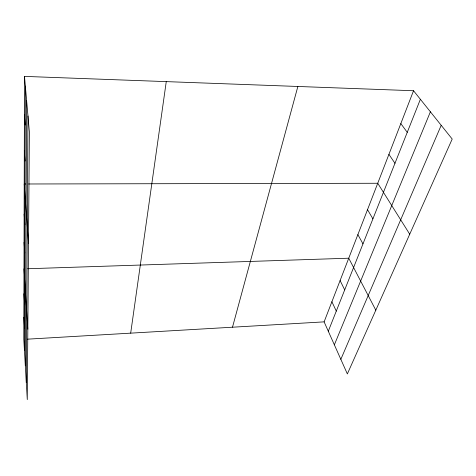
<?xml version="1.0" encoding="UTF-8"?>
<svg xmlns="http://www.w3.org/2000/svg" width="476" height="476" viewBox="0 0 476 476"><rect width="100%" height="100%" fill="white"/><g stroke="black" fill="none" stroke-linecap="round" stroke-linejoin="round"><path stroke-width="0.71" d="M24.496 76.392L23.8 339.382L27.281 399.608L29.375 131.953L24.496 76.392L413.537 90.737L452.2 139.046L347.355 373.928L324.114 321.865L413.537 90.737M24.425 350.146L25.353 86.108M25.329 365.824L26.608 100.418M26.299 382.627L27.977 115.983M130.686 333.146L166.261 81.622M232.496 327.208L297.863 86.471M328.291 331.231L420.379 99.288M334.36 344.826L430.399 111.806M340.84 359.332L441.204 125.307M27.459 339.168L324.114 321.865M27.679 268.744L348.741 258.206L375.814 310.173M25.674 183.992L24.211 183.998L28.506 243.182M28.602 183.986L377.742 183.26L409.723 234.204M400.828 123.581L407.254 132.346M388.922 154.355L394.967 163.298M367.52 209.678L372.91 218.853M357.869 234.62L362.974 243.873M340.096 280.548L344.707 289.89M331.897 301.742L336.288 311.102M24.395 114.954L25.216 124.98M24.3 150.725L25.085 160.989M24.133 214.14L24.865 224.714M24.056 242.373L24.764 253.036M23.984 268.863L27.834 329.219M23.919 293.775L24.585 304.533M23.86 317.242L24.502 328.006"/></g></svg>
